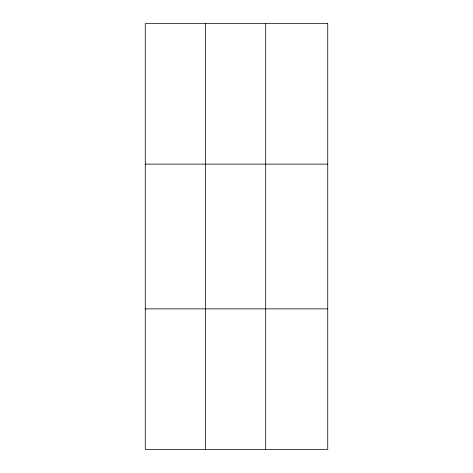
<?xml version="1.0" encoding="UTF-8"?>
<svg xmlns="http://www.w3.org/2000/svg" width="473" height="473" viewBox="0 0 473 473"><rect width="100%" height="100%" fill="white"/><g stroke="black" fill="none" stroke-linecap="round" stroke-linejoin="round"><path stroke-width="0.71" d="M205.477 23.65L205.477 449.35M265.696 23.65L265.696 449.35M145.258 164.131L327.742 164.131M145.258 308.869L327.742 308.869M327.742 23.65L327.742 449.35L145.258 449.35L145.258 23.65L327.742 23.65"/></g></svg>
